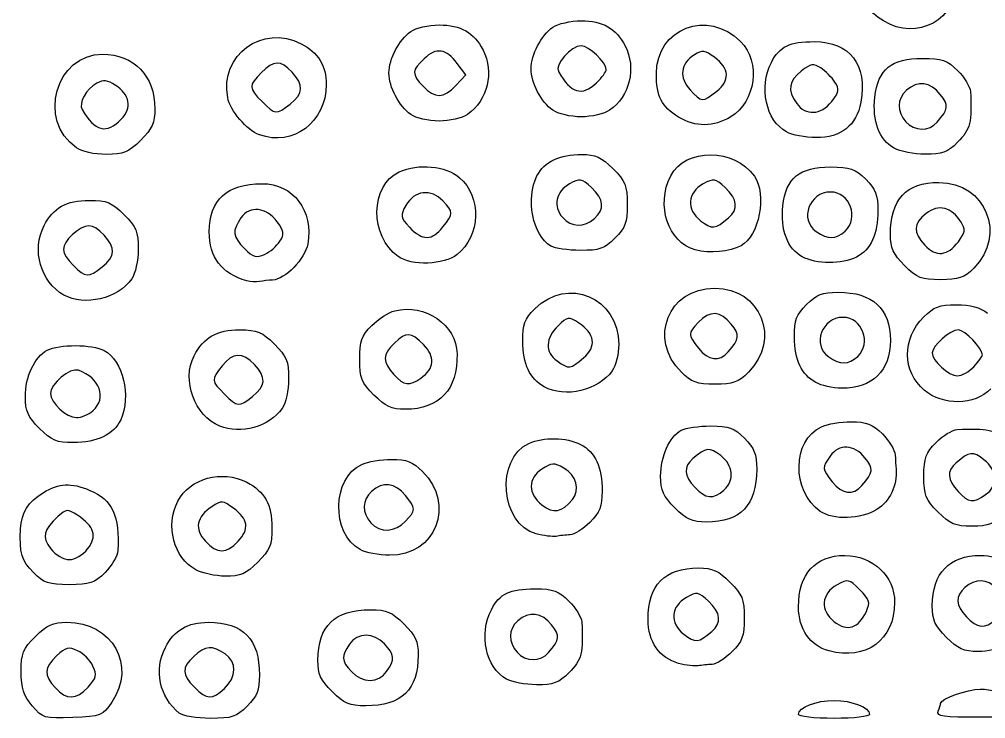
# Model space of a CAD drawing. Extents: x -1 to 2559, y 1 to 1442.
# Drawn here: x 162.2 to 470.5, y 2.6 to 225.8 of the extents above; entities that cross this region are included whole.
import ezdxf

# ---------------------------------------------------------------- set-up
doc = ezdxf.new("R2010")
doc.units = 0
doc.layers.get('0').update_dxf_attribs({"linetype": 'CONTINUOUS'})
doc.layers.add('IMAGE', color=7, linetype='CONTINUOUS')

# ---------------------------------------------------------------- blocks, each defined once
blk = doc.blocks.new('wave')
at = {"layer": 'IMAGE', "color": 7}
for points in [[(-465.04, -1384.67), (-465.04, -1384.67)], [(-601.42, -1405.27), (-601.42, -1405.27)], [(-556.52, -1404.38), (-556.52, -1404.38)], [(-518.21, -1407.13), (-518.21, -1407.13)], [(-654.28, -1411.19), (-654.28, -1411.19)], [(-481.51, -1410.41), (-481.51, -1410.41)], [(-615.81, -1414.53), (-615.81, -1414.53)], [(-570.48, -1413.2), (-570.48, -1413.2)], [(-708.21, -1416.06), (-708.21, -1416.06)], [(-530.35, -1415.35), (-530.35, -1415.35)], [(-447.85, -1416.95), (-447.85, -1416.95)], [(-664.1, -1421.01), (-664.1, -1421.01)], [(-495.96, -1420.09), (-495.96, -1420.09)], [(-722.48, -1425.2), (-722.48, -1425.2)], [(-461.59, -1425.28), (-461.59, -1425.28)], [(-557.21, -1447.74), (-557.21, -1447.74)], [(-514.44, -1447.54), (-514.44, -1447.54)], [(-605.53, -1450.44), (-605.53, -1450.44)], [(-477.21, -1451.74), (-477.21, -1451.74)], [(-657.57, -1455.01), (-657.57, -1455.01)], [(-441.11, -1455.13), (-441.11, -1455.13)], [(-571.1, -1456.51), (-571.1, -1456.51)], [(-619.81, -1459.87), (-619.81, -1459.87)], [(-714.28, -1463.19), (-714.28, -1463.19)], [(-458.24, -1462.75), (-458.24, -1462.75)], [(-668.1, -1467.66), (-668.1, -1467.66)], [(-726.52, -1472.15), (-726.52, -1472.15)], [(-514.51, -1490.28), (-514.51, -1490.28)], [(-473.21, -1491.74), (-473.21, -1491.74)], [(-560.67, -1492.2), (-560.67, -1492.2)], [(-436.16, -1495.03), (-436.16, -1495.03)], [(-529.47, -1496.79), (-529.47, -1496.79)], [(-612.57, -1498.66), (-612.57, -1498.66)], [(-573.29, -1501.42), (-573.29, -1501.42)], [(-486.62, -1500.09), (-486.62, -1500.09)], [(-627.57, -1504.08), (-627.57, -1504.08)], [(-451.96, -1502.54), (-451.96, -1502.54)], [(-666.28, -1504.52), (-666.28, -1504.52)], [(-717.21, -1509.08), (-717.21, -1509.08)], [(-676.77, -1514.01), (-676.77, -1514.01)], [(-515.88, -1534.41), (-515.88, -1534.41)], [(-471.85, -1532.95), (-471.85, -1532.95)], [(-432.4, -1535.87), (-432.4, -1535.87)], [(-531.57, -1540.08), (-531.57, -1540.08)], [(-485.15, -1541.2), (-485.15, -1541.2)], [(-447.57, -1541.42), (-447.57, -1541.42)], [(-617.49, -1544.36), (-617.49, -1544.36)], [(-575.82, -1548.36), (-575.82, -1548.36)], [(-718.9, -1553.14), (-718.9, -1553.14)], [(-631.96, -1553.42), (-631.96, -1553.42)], [(-684.42, -1559.86), (-684.42, -1559.86)], [(-736.21, -1560.72), (-736.21, -1560.72)], [(-470.46, -1573.14), (-470.46, -1573.14)], [(-519.77, -1579.54), (-519.77, -1579.54)], [(-444.9, -1581.42), (-444.9, -1581.42)], [(-482.35, -1585.73), (-482.35, -1585.73)], [(-530.35, -1589.73), (-530.35, -1589.73)], [(-623.51, -1592.32), (-623.51, -1592.32)], [(-585.29, -1594.76), (-585.29, -1594.76)], [(-718.78, -1597.3), (-718.78, -1597.3)], [(-675.19, -1597.72), (-675.19, -1597.72)], [(-640.9, -1598.75), (-640.9, -1598.75)], [(-736.61, -1603.24), (-736.61, -1603.24)], [(-689.65, -1605.62), (-689.65, -1605.62)], [(-492.1, -1606), (-492.1, -1606)], [(-447.52, -1605.01), (-447.52, -1605.01)]]:
    blk.add_lwpolyline(points, close=True, dxfattribs=at)
for points in [[(-601.42, -1405.27), (-598.27, -1401.92), (-601, -1398.27)], [(-525.02, -1457.73), (-525.02, -1457.72)], [(-490.92, -1459.95), (-490.92, -1459.95)], [(-734.24, -1514.75), (-734.24, -1514.75)], [(-564.22, -1537.43), (-564.22, -1537.43)], [(-670.88, -1550.73), (-670.88, -1550.73)], [(-571.85, -1586.28), (-571.85, -1586.28)]]:
    blk.add_lwpolyline(points, dxfattribs=at)
for points in [[(-465.04, -1384.67), (-474.26, -1379.05), (-475.71, -1366.69), (-468.04, -1359.02)], [(-441.44, -1371.72), (-441.44, -1384.22), (-454.25, -1391.25), (-465.04, -1384.67)], [(-537.44, -1401.47), (-537.44, -1387), (-521.08, -1380.77), (-510.6, -1391.25)], [(-674.22, -1409.14), (-676.77, -1395.53), (-663.16, -1385.54), (-650.78, -1391.94)], [(-615.81, -1388.03), (-614.18, -1386.88), (-610.12, -1385.95), (-606.77, -1385.95)], [(-606.77, -1385.95), (-599.88, -1385.95), (-595.66, -1388.36), (-592.76, -1393.96)], [(-577.44, -1399.95), (-577.44, -1395.44), (-574.23, -1389.32), (-570.48, -1386.7)], [(-570.48, -1386.7), (-568.84, -1385.55), (-564.78, -1384.62), (-561.44, -1384.62)], [(-561.44, -1384.62), (-554.55, -1384.62), (-550.32, -1387.03), (-547.43, -1392.63)], [(-622.77, -1401.28), (-622.77, -1396.77), (-619.56, -1390.65), (-615.81, -1388.03)], [(-650.78, -1391.94), (-645.4, -1394.72), (-642.77, -1399.01), (-642.77, -1404.98)], [(-601, -1398.27), (-604.57, -1393.47), (-607.62, -1393.03), (-611.56, -1396.73)], [(-561.44, -1392.62), (-564.58, -1392.62), (-569.94, -1398.69), (-568.71, -1400.85)], [(-553.44, -1400.14), (-553.44, -1397.91), (-559.07, -1392.62), (-561.44, -1392.62)], [(-547.43, -1392.63), (-543.77, -1399.71), (-545.93, -1408.68), (-552.39, -1413.2)], [(-510.6, -1391.25), (-504.04, -1397.81), (-505.68, -1410.36), (-513.74, -1415.28)], [(-500.76, -1397.92), (-498.1, -1392.79), (-494.99, -1391.28), (-487.04, -1391.28)], [(-487.04, -1391.28), (-475.73, -1391.28), (-470.05, -1398.67), (-472.22, -1410.58)], [(-722.48, -1425.2), (-735.02, -1416.42), (-729.11, -1395.28), (-714.13, -1395.28)], [(-714.13, -1395.28), (-704.18, -1395.28), (-697.44, -1402.31), (-697.44, -1412.68)], [(-592.76, -1393.96), (-589.1, -1401.04), (-591.27, -1410.01), (-597.73, -1414.53)], [(-525.3, -1395.49), (-529.74, -1398.23), (-530.31, -1402.85), (-526.7, -1406.69)], [(-518.92, -1396.29), (-521.95, -1394.04), (-522.79, -1393.93), (-525.3, -1395.49)], [(-518.21, -1407.13), (-513.85, -1403.7), (-514.1, -1399.88), (-518.92, -1396.29)], [(-653.67, -1401.04), (-657.36, -1397.11), (-659.42, -1397.15), (-663.5, -1401.22)], [(-611.56, -1396.73), (-615.51, -1400.44), (-615.55, -1401.61), (-611.87, -1405.53)], [(-495.96, -1420.09), (-502.5, -1416.46), (-504.82, -1405.78), (-500.76, -1397.92)], [(-484.99, -1399.69), (-487.33, -1398.14), (-488.15, -1398.27), (-491.23, -1400.69)], [(-480.51, -1404.17), (-481.49, -1402.69), (-483.51, -1400.67), (-484.99, -1399.69)], [(-467.74, -1408.97), (-466.74, -1400.13), (-462.44, -1396.62), (-452.59, -1396.62)], [(-452.59, -1396.62), (-446.23, -1396.62), (-444.7, -1397.15), (-441.33, -1400.51)], [(-663.5, -1401.22), (-667.6, -1405.33), (-667.58, -1406.11), (-663.25, -1410.43)], [(-654.28, -1411.19), (-650.01, -1407.83), (-649.85, -1405.1), (-653.67, -1401.04)], [(-615.81, -1414.53), (-619.56, -1411.91), (-622.77, -1405.79), (-622.77, -1401.28)], [(-570.48, -1413.2), (-574.23, -1410.58), (-577.44, -1404.46), (-577.44, -1399.95)], [(-568.71, -1400.85), (-564.73, -1407.81), (-561.25, -1408.82), (-556.52, -1404.38)], [(-556.52, -1404.38), (-554.83, -1402.79), (-553.44, -1400.88), (-553.44, -1400.14)], [(-530.35, -1415.35), (-535.83, -1412.01), (-537.44, -1408.86), (-537.44, -1401.47)], [(-491.23, -1400.69), (-495.27, -1403.87), (-495.68, -1406.73), (-492.69, -1410.99)], [(-441.33, -1400.51), (-439.19, -1402.66), (-437.36, -1405.66), (-437.27, -1407.18)], [(-715.98, -1404.55), (-719.41, -1406.38), (-721.85, -1410.82), (-720.63, -1412.98)], [(-710.12, -1405.15), (-712.53, -1403.57), (-713.89, -1403.43), (-715.98, -1404.55)], [(-708.21, -1416.06), (-704.64, -1412.26), (-705.34, -1408.28), (-710.12, -1405.15)], [(-642.77, -1404.98), (-642.77, -1416.97), (-653.35, -1424.92), (-664.1, -1421.01)], [(-611.87, -1405.53), (-608.14, -1409.5), (-605.33, -1409.43), (-601.42, -1405.27)], [(-481.51, -1410.41), (-479.09, -1407.33), (-478.96, -1406.51), (-480.51, -1404.17)], [(-446.89, -1408.11), (-450.03, -1404.11), (-454.13, -1403.62), (-457.67, -1406.82)], [(-526.7, -1406.69), (-522.98, -1410.65), (-522.71, -1410.67), (-518.21, -1407.13)], [(-457.67, -1406.82), (-460.7, -1409.57), (-460.79, -1413.65), (-457.9, -1416.84)], [(-447.85, -1416.95), (-444.23, -1412.74), (-444.11, -1411.64), (-446.89, -1408.11)], [(-437.27, -1407.18), (-436.68, -1416.96), (-437.28, -1419.33), (-441.33, -1423.39)], [(-664.1, -1421.01), (-668.16, -1419.53), (-673.43, -1413.36), (-674.22, -1409.14)], [(-663.25, -1410.43), (-659.02, -1414.67), (-658.74, -1414.69), (-654.28, -1411.19)], [(-492.69, -1410.99), (-489.87, -1415.02), (-484.93, -1414.76), (-481.51, -1410.41)], [(-472.22, -1410.58), (-473.59, -1418.06), (-478.5, -1421.96), (-486.51, -1421.9)], [(-461.59, -1425.28), (-466.31, -1422.72), (-468.6, -1416.63), (-467.74, -1408.97)], [(-720.63, -1412.98), (-716.67, -1419.94), (-712.76, -1420.91), (-708.21, -1416.06)], [(-697.44, -1412.68), (-697.44, -1417.2), (-698.27, -1419.05), (-701.97, -1422.75)], [(-606.77, -1416.62), (-610.12, -1416.62), (-614.18, -1415.68), (-615.81, -1414.53)], [(-597.73, -1414.53), (-599.36, -1415.68), (-603.42, -1416.62), (-606.77, -1416.62)], [(-561.44, -1415.28), (-564.78, -1415.28), (-568.84, -1414.35), (-570.48, -1413.2)], [(-552.39, -1413.2), (-554.03, -1414.35), (-558.09, -1415.28), (-561.44, -1415.28)], [(-513.74, -1415.28), (-519.25, -1418.64), (-524.92, -1418.66), (-530.35, -1415.35)], [(-457.9, -1416.84), (-455.11, -1419.93), (-450.45, -1419.98), (-447.85, -1416.95)], [(-486.51, -1421.9), (-489.95, -1421.88), (-494.2, -1421.06), (-495.96, -1420.09)], [(-701.97, -1422.75), (-705.89, -1426.67), (-707.39, -1427.28), (-713.01, -1427.28)], [(-441.33, -1423.39), (-444.59, -1426.64), (-446.29, -1427.27), (-451.67, -1427.23)], [(-713.01, -1427.28), (-716.74, -1427.28), (-720.77, -1426.4), (-722.48, -1425.2)], [(-575.54, -1434.14), (-573.19, -1429.61), (-568.34, -1427.28), (-561.24, -1427.28)], [(-561.24, -1427.28), (-556.87, -1427.28), (-554.97, -1428.15), (-551.3, -1431.82)], [(-532.87, -1434.14), (-528.19, -1425.09), (-512.55, -1425.15), (-506.18, -1434.24)], [(-451.67, -1427.23), (-455.21, -1427.2), (-459.67, -1426.32), (-461.59, -1425.28)], [(-619.47, -1432.88), (-613.32, -1430.07), (-604.79, -1430.88), (-600.25, -1434.7)], [(-619.81, -1459.87), (-629.03, -1453.41), (-628.83, -1437.14), (-619.47, -1432.88)], [(-551.3, -1431.82), (-547.32, -1435.8), (-546.77, -1437.18), (-546.77, -1443.25)], [(-497.07, -1443.64), (-496.08, -1434.79), (-491.77, -1431.28), (-481.93, -1431.28)], [(-481.93, -1431.28), (-475.57, -1431.28), (-474.03, -1431.81), (-470.67, -1435.18)], [(-680.1, -1451.95), (-680.1, -1441.78), (-674.44, -1436.62), (-663.27, -1436.62)], [(-663.27, -1436.62), (-653.25, -1436.62), (-646.68, -1445.28), (-648.67, -1455.88)], [(-600.25, -1434.7), (-593.12, -1440.7), (-593.53, -1453.35), (-601.05, -1459.26)], [(-571.1, -1456.51), (-576.9, -1453.13), (-579.24, -1441.31), (-575.54, -1434.14)], [(-558.18, -1437.88), (-561.36, -1434.89), (-561.81, -1434.81), (-565.18, -1436.69)], [(-525.02, -1457.72), (-533.73, -1455.39), (-537.69, -1443.47), (-532.87, -1434.14)], [(-515.51, -1437.88), (-518.7, -1434.89), (-519.14, -1434.81), (-522.51, -1436.69)], [(-506.18, -1434.24), (-502.09, -1440.08), (-504.64, -1453.34), (-510.45, -1456.44)], [(-470.67, -1435.18), (-467.51, -1438.34), (-466.77, -1440.22), (-466.77, -1445.12)], [(-462.77, -1452.84), (-462.77, -1441.6), (-457.76, -1436.23), (-447.29, -1436.23)], [(-447.29, -1436.23), (-432.41, -1436.23), (-425.59, -1452.97), (-436.16, -1463.55)], [(-605.56, -1442.12), (-609.28, -1438.13), (-614.7, -1438.78), (-617.36, -1443.54)], [(-565.18, -1436.69), (-569.52, -1439.12), (-570.49, -1443.91), (-567.34, -1447.39)], [(-557.21, -1447.74), (-553.85, -1444.71), (-554.15, -1441.66), (-558.18, -1437.88)], [(-522.51, -1436.69), (-527.57, -1439.52), (-527.95, -1444.83), (-523.35, -1448.44)], [(-514.44, -1447.54), (-511.18, -1444.74), (-511.53, -1441.62), (-515.51, -1437.88)], [(-481.87, -1439.28), (-488.69, -1439.28), (-491.9, -1448.07), (-486.47, -1451.87)], [(-477.21, -1451.74), (-472.65, -1447.61), (-475.76, -1439.28), (-481.87, -1439.28)], [(-732.78, -1449.96), (-729.82, -1444.25), (-725.68, -1441.95), (-718.34, -1441.95)], [(-718.34, -1441.95), (-712.72, -1441.95), (-711.22, -1442.57), (-707.3, -1446.48)], [(-605.53, -1450.44), (-602.12, -1446.09), (-602.12, -1445.82), (-605.56, -1442.12)], [(-658.44, -1448.77), (-661.9, -1444.11), (-667.19, -1443.53), (-669.97, -1447.5)], [(-617.36, -1443.54), (-619.24, -1446.91), (-619.17, -1447.36), (-616.17, -1450.54)], [(-546.77, -1443.25), (-546.77, -1449.1), (-547.36, -1450.75), (-550.67, -1454.05)], [(-490.92, -1459.95), (-495.64, -1457.38), (-497.94, -1451.3), (-497.07, -1443.64)], [(-466.77, -1445.12), (-466.77, -1452.82), (-468.99, -1457.65), (-473.63, -1460.05)], [(-440.24, -1448.89), (-443.24, -1444.09), (-447.44, -1443.04), (-451.35, -1446.12)], [(-707.3, -1446.48), (-703.39, -1450.4), (-702.77, -1451.9), (-702.77, -1457.52)], [(-669.97, -1447.5), (-672.88, -1451.65), (-672.66, -1453.51), (-668.83, -1457.34)], [(-657.57, -1455.01), (-656.11, -1452.66), (-656.24, -1451.74), (-658.44, -1448.77)], [(-567.34, -1447.39), (-564.49, -1450.53), (-560.45, -1450.67), (-557.21, -1447.74)], [(-523.35, -1448.44), (-519.75, -1451.28), (-518.66, -1451.17), (-514.44, -1447.54)], [(-451.35, -1446.12), (-455.55, -1449.42), (-455.67, -1452.15), (-451.82, -1456.25)], [(-441.11, -1455.13), (-438.9, -1452.16), (-438.78, -1451.24), (-440.24, -1448.89)], [(-726.52, -1472.15), (-733.92, -1468.03), (-736.82, -1457.78), (-732.78, -1449.96)], [(-713.67, -1453.04), (-717.28, -1449.19), (-719.74, -1449.14), (-723.68, -1452.85)], [(-668.1, -1467.66), (-676.12, -1465.37), (-680.1, -1460.15), (-680.1, -1451.95)], [(-616.17, -1450.54), (-612.09, -1454.89), (-609.01, -1454.86), (-605.53, -1450.44)], [(-486.47, -1451.87), (-482.68, -1454.53), (-480.25, -1454.5), (-477.21, -1451.74)], [(-723.68, -1452.85), (-727.61, -1456.54), (-727.57, -1458.6), (-723.5, -1462.68)], [(-714.28, -1463.19), (-710.01, -1459.83), (-709.85, -1457.1), (-713.67, -1453.04)], [(-662.43, -1459.19), (-660.7, -1458.4), (-658.52, -1456.52), (-657.57, -1455.01)], [(-550.67, -1454.05), (-554.02, -1457.4), (-555.57, -1457.94), (-561.67, -1457.91)], [(-458.24, -1462.75), (-461.89, -1459.09), (-462.77, -1457.18), (-462.77, -1452.84)], [(-451.82, -1456.25), (-448.19, -1460.11), (-444.53, -1459.73), (-441.11, -1455.13)], [(-702.77, -1457.52), (-702.77, -1461.25), (-703.66, -1465.29), (-704.85, -1466.99)], [(-668.83, -1457.34), (-666.08, -1460.1), (-665.06, -1460.39), (-662.43, -1459.19)], [(-648.67, -1455.88), (-649.57, -1460.7), (-655.91, -1467.2), (-659.87, -1467.38)], [(-561.67, -1457.91), (-565.57, -1457.89), (-569.82, -1457.26), (-571.1, -1456.51)], [(-510.45, -1456.44), (-514.13, -1458.41), (-520.41, -1458.96), (-525.02, -1457.73)], [(-601.05, -1459.26), (-605.25, -1462.57), (-615.49, -1462.9), (-619.81, -1459.87)], [(-473.63, -1460.05), (-478.28, -1462.45), (-486.4, -1462.41), (-490.92, -1459.95)], [(-723.5, -1462.68), (-719.52, -1466.66), (-718.75, -1466.7), (-714.28, -1463.19)], [(-446.8, -1467.28), (-452.87, -1467.28), (-454.25, -1466.74), (-458.24, -1462.75)], [(-436.16, -1463.55), (-439.29, -1466.68), (-441.02, -1467.28), (-446.8, -1467.28)], [(-704.85, -1466.99), (-709.28, -1473.31), (-719.87, -1475.83), (-726.52, -1472.15)], [(-659.87, -1467.38), (-661.1, -1467.44), (-663, -1467.65), (-664.1, -1467.86)], [(-576.27, -1476.58), (-565.75, -1466.05), (-549.46, -1472.98), (-549.44, -1487.99)], [(-664.1, -1467.86), (-665.2, -1468.06), (-667, -1467.97), (-668.1, -1467.66)], [(-529.47, -1496.79), (-540.12, -1486.14), (-533.71, -1469.95), (-518.85, -1469.95)], [(-518.85, -1469.95), (-504.13, -1469.95), (-497.58, -1486.3), (-508.1, -1496.82)], [(-489.54, -1475.18), (-486.35, -1472), (-484.51, -1471.28), (-479.47, -1471.28)], [(-479.47, -1471.28), (-468.45, -1471.28), (-462.77, -1476.5), (-462.77, -1486.62)], [(-620.93, -1477.2), (-611.2, -1474.76), (-601.24, -1481.64), (-601.04, -1490.94)], [(-580.06, -1486.85), (-580.1, -1481.5), (-579.45, -1479.76), (-576.27, -1476.58)], [(-493.39, -1485.51), (-493.43, -1480.14), (-492.79, -1478.43), (-489.54, -1475.18)], [(-452.14, -1479.11), (-448.95, -1475.93), (-447.2, -1475.28), (-441.72, -1475.28)], [(-441.72, -1475.28), (-437.19, -1475.28), (-434.09, -1476.1), (-431.8, -1477.9)], [(-628.27, -1481.91), (-626.17, -1479.81), (-622.86, -1477.69), (-620.93, -1477.2)], [(-562.25, -1481.06), (-565.36, -1479.03), (-565.72, -1479.08), (-568.82, -1482)], [(-513.55, -1481.44), (-516.9, -1477.18), (-520.44, -1476.99), (-524.05, -1480.87)], [(-477.87, -1479.28), (-484.69, -1479.28), (-487.9, -1488.07), (-482.47, -1491.87)], [(-473.21, -1491.74), (-468.65, -1487.61), (-471.76, -1479.28), (-477.87, -1479.28)], [(-451.96, -1502.54), (-459.06, -1496.56), (-459.14, -1486.12), (-452.14, -1479.11)], [(-632.1, -1492.65), (-632.1, -1486.82), (-631.5, -1485.15), (-628.27, -1481.91)], [(-568.82, -1482), (-572.9, -1485.83), (-573.03, -1490.48), (-569.14, -1493.21)], [(-560.67, -1492.2), (-556.45, -1488.57), (-557.03, -1484.48), (-562.25, -1481.06)], [(-524.05, -1480.87), (-527.42, -1484.48), (-527.41, -1484.77), (-524.01, -1489.1)], [(-514.51, -1490.28), (-510.89, -1486.07), (-510.77, -1484.97), (-513.55, -1481.44)], [(-684.92, -1491.58), (-681.82, -1485.58), (-677.78, -1483.28), (-670.34, -1483.28)], [(-670.34, -1483.28), (-664.72, -1483.28), (-663.22, -1483.9), (-659.3, -1487.82)], [(-611.76, -1487.99), (-615.88, -1483.87), (-617.07, -1483.81), (-621.02, -1487.51)], [(-486.62, -1500.09), (-491.18, -1497.57), (-493.34, -1492.91), (-493.39, -1485.51)], [(-441.11, -1483.28), (-443.63, -1483.28), (-449.44, -1488.39), (-449.44, -1490.6)], [(-433.44, -1491.21), (-433.44, -1489.16), (-439.12, -1483.28), (-441.11, -1483.28)], [(-731.77, -1489.77), (-728.07, -1487.79), (-717.38, -1487.84), (-713.62, -1489.85)], [(-659.3, -1487.82), (-655.39, -1491.73), (-654.77, -1493.23), (-654.77, -1498.85)], [(-621.02, -1487.51), (-624.86, -1491.13), (-624.91, -1493.59), (-621.2, -1497.53)], [(-612.57, -1498.66), (-608.2, -1495.59), (-607.91, -1491.84), (-611.76, -1487.99)], [(-573.29, -1501.42), (-577.84, -1498.9), (-580, -1494.25), (-580.06, -1486.85)], [(-549.44, -1487.99), (-549.44, -1490.94), (-550.37, -1494.69), (-551.52, -1496.33)], [(-462.77, -1486.62), (-462.77, -1496.37), (-468.51, -1501.99), (-478.37, -1501.9)], [(-738.77, -1504.68), (-738.77, -1498.12), (-735.89, -1491.98), (-731.77, -1489.77)], [(-713.62, -1489.85), (-707.58, -1493.08), (-704.9, -1504.39), (-708.36, -1511.99)], [(-676.77, -1514.01), (-684.84, -1510.67), (-688.95, -1499.37), (-684.92, -1491.58)], [(-665.67, -1494.37), (-669.46, -1490.34), (-672.6, -1490.47), (-676.01, -1494.8)], [(-601.04, -1490.94), (-600.79, -1502.32), (-606.65, -1508.62), (-617.5, -1508.62)], [(-524.01, -1489.1), (-520.81, -1493.17), (-517.36, -1493.6), (-514.51, -1490.28)], [(-482.47, -1491.87), (-478.68, -1494.53), (-476.25, -1494.5), (-473.21, -1491.74)], [(-449.44, -1490.6), (-449.44, -1493.11), (-444.17, -1497.95), (-441.44, -1497.95)], [(-436.16, -1495.03), (-434.66, -1493.43), (-433.44, -1491.71), (-433.44, -1491.21)], [(-721.84, -1496.17), (-724.49, -1495.23), (-730.77, -1500.48), (-730.77, -1503.64)], [(-676.01, -1494.8), (-679.51, -1499.25), (-679.49, -1499.54), (-675.25, -1503.77)], [(-666.28, -1504.52), (-662.01, -1501.16), (-661.85, -1498.44), (-665.67, -1494.37)], [(-627.57, -1504.08), (-631.56, -1500.09), (-632.1, -1498.72), (-632.1, -1492.65)], [(-569.14, -1493.21), (-565.3, -1495.9), (-564.91, -1495.85), (-560.67, -1492.2)], [(-441.44, -1497.95), (-440.03, -1497.95), (-437.65, -1496.64), (-436.16, -1495.03)], [(-717.21, -1509.08), (-712.66, -1504.96), (-714.94, -1498.62), (-721.84, -1496.17)], [(-621.2, -1497.53), (-617.82, -1501.13), (-616.37, -1501.32), (-612.57, -1498.66)], [(-551.52, -1496.33), (-555.98, -1502.69), (-566.54, -1505.16), (-573.29, -1501.42)], [(-518.77, -1500.62), (-524.56, -1500.62), (-526.25, -1500.01), (-529.47, -1496.79)], [(-508.1, -1496.82), (-511.29, -1500.01), (-512.99, -1500.62), (-518.77, -1500.62)], [(-654.77, -1498.85), (-654.77, -1502.59), (-655.66, -1506.62), (-656.85, -1508.33)], [(-478.37, -1501.9), (-481.16, -1501.88), (-484.87, -1501.06), (-486.62, -1500.09)], [(-730.77, -1503.64), (-730.77, -1506.51), (-725.6, -1511.28), (-722.49, -1511.28)], [(-675.25, -1503.77), (-671.02, -1508), (-670.74, -1508.02), (-666.28, -1504.52)], [(-617.5, -1508.62), (-622.02, -1508.62), (-623.87, -1507.78), (-627.57, -1504.08)], [(-430.77, -1502.15), (-436.02, -1507.4), (-445.96, -1507.58), (-451.96, -1502.54)], [(-734.24, -1514.75), (-737.94, -1511.05), (-738.77, -1509.2), (-738.77, -1504.68)], [(-722.49, -1511.28), (-720.93, -1511.28), (-718.55, -1510.29), (-717.21, -1509.08)], [(-656.85, -1508.33), (-660.97, -1514.21), (-670.04, -1516.79), (-676.77, -1514.01)], [(-708.36, -1511.99), (-710.49, -1516.65), (-715.95, -1519.28), (-723.5, -1519.28)], [(-484.81, -1514.21), (-482.88, -1513.33), (-478.59, -1512.62), (-475.27, -1512.62)], [(-475.27, -1512.62), (-470.37, -1512.62), (-468.49, -1513.35), (-465.33, -1516.51)], [(-723.5, -1519.28), (-728.78, -1519.28), (-730.38, -1518.6), (-734.24, -1514.75)], [(-536.1, -1530.02), (-536.1, -1523.68), (-533.25, -1517.32), (-529.51, -1515.32)], [(-529.51, -1515.32), (-528.1, -1514.57), (-523.86, -1513.95), (-520.09, -1513.95)], [(-520.09, -1513.95), (-514.29, -1513.95), (-512.63, -1514.55), (-509.33, -1517.85)], [(-485.15, -1541.2), (-494.37, -1534.74), (-494.16, -1518.47), (-484.81, -1514.21)], [(-465.33, -1516.51), (-463.19, -1518.66), (-461.36, -1521.66), (-461.27, -1523.18)], [(-448.21, -1519.18), (-446.06, -1517.04), (-443.06, -1515.21), (-441.54, -1515.12)], [(-441.54, -1515.12), (-431.76, -1514.53), (-429.39, -1515.12), (-425.33, -1519.18)], [(-575.82, -1548.36), (-587.24, -1545.29), (-588.91, -1524.45), (-578.14, -1519.54)], [(-578.14, -1519.54), (-573.43, -1517.4), (-566.11, -1517.53), (-561.63, -1519.85)], [(-561.63, -1519.85), (-556.99, -1522.25), (-554.77, -1527.08), (-554.77, -1534.78)], [(-509.33, -1517.85), (-506.17, -1521.01), (-505.44, -1522.89), (-505.44, -1527.78)], [(-470.89, -1524.11), (-474.27, -1519.8), (-479.22, -1519.57), (-482.03, -1523.58)], [(-452.1, -1529.98), (-452.1, -1524.13), (-451.51, -1522.48), (-448.21, -1519.18)], [(-516.93, -1523.4), (-520.46, -1520.62), (-521.56, -1520.74), (-525.77, -1524.36)], [(-432.93, -1524.73), (-436.46, -1521.95), (-437.56, -1522.07), (-441.77, -1525.69)], [(-631.47, -1526.21), (-629.55, -1525.33), (-625.26, -1524.62), (-621.94, -1524.62)], [(-621.94, -1524.62), (-617.06, -1524.62), (-615.16, -1525.36), (-612.07, -1528.45)], [(-566.95, -1527.41), (-570.1, -1525.65), (-570.83, -1525.68), (-573.95, -1527.73)], [(-525.77, -1524.36), (-528.88, -1527.03), (-528.71, -1529.8), (-525.2, -1533.53)], [(-515.88, -1534.41), (-512.41, -1531.27), (-512.85, -1526.6), (-516.93, -1523.4)], [(-482.03, -1523.58), (-484.67, -1527.35), (-484.65, -1527.56), (-481.34, -1531.77)], [(-471.85, -1532.95), (-468.23, -1528.74), (-468.11, -1527.64), (-470.89, -1524.11)], [(-461.27, -1523.18), (-461.18, -1524.7), (-461.05, -1526.7), (-460.99, -1527.62)], [(-441.77, -1525.69), (-444.88, -1528.36), (-444.71, -1531.13), (-441.2, -1534.86)], [(-432.4, -1535.87), (-428.39, -1533.07), (-428.63, -1528.11), (-432.93, -1524.73)], [(-690.08, -1537.91), (-686.32, -1530.63), (-676.05, -1527.84), (-668.12, -1531.94)], [(-631.96, -1553.42), (-641.26, -1548.27), (-640.94, -1530.52), (-631.47, -1526.21)], [(-612.07, -1528.45), (-601.48, -1539.04), (-607.85, -1555.35), (-622.54, -1555.24)], [(-573.95, -1527.73), (-578.5, -1530.71), (-578.51, -1535.58), (-573.96, -1539.16)], [(-564.22, -1537.43), (-561.71, -1534.4), (-563.01, -1529.61), (-566.95, -1527.41)], [(-505.44, -1527.78), (-505.44, -1539.23), (-510.58, -1544.62), (-521.5, -1544.62)], [(-460.99, -1527.62), (-460.61, -1532.98), (-463.02, -1538.14), (-467.07, -1540.61)], [(-733.02, -1535.22), (-727.96, -1532.13), (-724.26, -1531.96), (-718.16, -1534.5)], [(-668.12, -1531.94), (-662.4, -1534.9), (-660.1, -1539.04), (-660.1, -1546.38)], [(-617.53, -1536.13), (-620.69, -1532.11), (-624.79, -1531.62), (-628.33, -1534.82)], [(-531.57, -1540.08), (-535.27, -1536.38), (-536.1, -1534.53), (-536.1, -1530.02)], [(-481.34, -1531.77), (-478.14, -1535.84), (-474.7, -1536.27), (-471.85, -1532.95)], [(-447.57, -1541.42), (-451.56, -1537.43), (-452.1, -1536.05), (-452.1, -1529.98)], [(-740.27, -1546.83), (-739.99, -1541.5), (-737.93, -1538.21), (-733.02, -1535.22)], [(-718.16, -1534.5), (-711.03, -1537.48), (-708.58, -1542.76), (-709.25, -1553.72)], [(-628.33, -1534.82), (-631.36, -1537.57), (-631.46, -1541.65), (-628.56, -1544.84)], [(-554.77, -1534.78), (-554.77, -1539.68), (-555.51, -1541.56), (-558.67, -1544.72)], [(-525.2, -1533.53), (-521.78, -1537.18), (-519.2, -1537.42), (-515.88, -1534.41)], [(-441.2, -1534.86), (-437.79, -1538.5), (-436.38, -1538.66), (-432.4, -1535.87)], [(-684.42, -1559.86), (-691.49, -1556.03), (-694.14, -1545.75), (-690.08, -1537.91)], [(-672.36, -1540.22), (-675.73, -1537.71), (-676.16, -1537.68), (-679.26, -1539.71)], [(-617.49, -1544.36), (-614.12, -1540.75), (-614.13, -1540.46), (-617.53, -1536.13)], [(-573.96, -1539.16), (-570.32, -1542.02), (-567.64, -1541.54), (-564.22, -1537.43)], [(-722.18, -1542.44), (-725.29, -1540.41), (-725.68, -1540.43), (-728.26, -1542.76)], [(-679.26, -1539.71), (-684.2, -1542.94), (-684.94, -1546.89), (-681.33, -1550.73)], [(-670.88, -1550.73), (-667.2, -1546.81), (-667.63, -1543.75), (-672.36, -1540.22)], [(-521.5, -1544.62), (-526.02, -1544.62), (-527.87, -1543.78), (-531.57, -1540.08)], [(-467.07, -1540.61), (-472.31, -1543.8), (-481.02, -1544.09), (-485.15, -1541.2)], [(-436.77, -1545.95), (-442.12, -1545.95), (-443.7, -1545.29), (-447.57, -1541.42)], [(-425.97, -1541.42), (-429.84, -1545.29), (-431.42, -1545.95), (-436.77, -1545.95)], [(-728.26, -1542.76), (-733.11, -1547.15), (-733.62, -1549.36), (-730.64, -1553.14)], [(-718.9, -1553.14), (-715.75, -1549.14), (-716.7, -1546.03), (-722.18, -1542.44)], [(-628.56, -1544.84), (-625.59, -1548.13), (-620.8, -1547.92), (-617.49, -1544.36)], [(-736.21, -1560.72), (-740.01, -1556.92), (-740.69, -1554.58), (-740.27, -1546.83)], [(-660.1, -1546.38), (-660.1, -1552), (-660.72, -1553.5), (-664.64, -1557.42)], [(-558.67, -1544.72), (-560.81, -1546.86), (-563.66, -1548.66), (-565, -1548.72)], [(-681.33, -1550.73), (-677.51, -1554.8), (-674.7, -1554.8), (-670.88, -1550.73)], [(-569.44, -1549.18), (-570.54, -1549.37), (-573.41, -1549.01), (-575.82, -1548.36)], [(-565, -1548.72), (-566.34, -1548.77), (-568.34, -1548.98), (-569.44, -1549.18)], [(-730.64, -1553.14), (-729.08, -1555.13), (-726.57, -1556.62), (-724.77, -1556.62)], [(-724.77, -1556.62), (-722.97, -1556.62), (-720.46, -1555.13), (-718.9, -1553.14)], [(-709.25, -1553.72), (-709.35, -1555.42), (-711.19, -1558.57), (-713.33, -1560.72)], [(-622.54, -1555.24), (-625.97, -1555.21), (-630.2, -1554.39), (-631.96, -1553.42)], [(-492.1, -1571.7), (-492.1, -1561.19), (-486.78, -1555.28), (-477.31, -1555.28)], [(-477.31, -1555.28), (-468.35, -1555.28), (-461.44, -1561.83), (-461.44, -1570.31)], [(-449.44, -1571.35), (-449.44, -1560.92), (-444.01, -1555.28), (-433.97, -1555.28)], [(-433.97, -1555.28), (-427.85, -1555.28), (-422.34, -1558.23), (-420.36, -1562.58)], [(-674.97, -1561.9), (-678.16, -1561.87), (-682.41, -1560.95), (-684.42, -1559.86)], [(-664.64, -1557.42), (-668.43, -1561.21), (-670.11, -1561.94), (-674.97, -1561.9)], [(-540.1, -1575.7), (-540.1, -1564.64), (-534.82, -1559.28), (-523.91, -1559.28)], [(-523.91, -1559.28), (-519.54, -1559.28), (-517.63, -1560.15), (-513.97, -1563.82)], [(-724.77, -1564.62), (-731.32, -1564.62), (-732.82, -1564.11), (-736.21, -1560.72)], [(-713.33, -1560.72), (-716.72, -1564.11), (-718.22, -1564.62), (-724.77, -1564.62)], [(-472.55, -1566.23), (-475.97, -1562.81), (-476.33, -1562.73), (-479.79, -1564.66)], [(-428.98, -1565.72), (-431.72, -1562.69), (-435.8, -1562.59), (-439, -1565.49)], [(-590.09, -1572.59), (-587.42, -1567.42), (-584.32, -1565.95), (-576.09, -1565.95)], [(-576.09, -1565.95), (-570.29, -1565.95), (-568.63, -1566.55), (-565.33, -1569.85)], [(-513.97, -1563.82), (-509.98, -1567.8), (-509.44, -1569.18), (-509.44, -1575.25)], [(-479.79, -1564.66), (-484.9, -1567.52), (-485.31, -1572.81), (-480.7, -1576.43)], [(-439, -1565.49), (-442.21, -1568.4), (-442.08, -1571.1), (-438.54, -1574.86)], [(-527.84, -1568.69), (-532.9, -1571.52), (-533.29, -1576.83), (-528.69, -1580.44)], [(-520.84, -1569.88), (-524.03, -1566.89), (-524.48, -1566.81), (-527.84, -1568.69)], [(-470.46, -1573.14), (-469.15, -1570.25), (-469.41, -1569.37), (-472.55, -1566.23)], [(-565.33, -1569.85), (-563.19, -1571.99), (-561.36, -1574.99), (-561.27, -1576.51)], [(-519.77, -1579.54), (-516.51, -1576.74), (-516.86, -1573.62), (-520.84, -1569.88)], [(-482.35, -1585.73), (-488.46, -1584.08), (-492.1, -1578.83), (-492.1, -1571.7)], [(-461.44, -1570.31), (-461.44, -1582.19), (-470.58, -1588.93), (-482.35, -1585.73)], [(-444.9, -1581.42), (-448.6, -1577.72), (-449.44, -1575.86), (-449.44, -1571.35)], [(-645.44, -1588.68), (-645.44, -1577.75), (-640.05, -1572.62), (-628.57, -1572.62)], [(-628.57, -1572.62), (-623.45, -1572.62), (-621.8, -1573.32), (-617.97, -1577.15)], [(-585.29, -1594.76), (-591.84, -1591.13), (-594.15, -1580.44), (-590.09, -1572.59)], [(-570.89, -1577.44), (-574.03, -1573.44), (-578.13, -1572.96), (-581.67, -1576.16)], [(-509.44, -1575.25), (-509.44, -1581.1), (-510.03, -1582.75), (-513.33, -1586.05)], [(-480.7, -1576.43), (-476.54, -1579.7), (-472.92, -1578.54), (-470.46, -1573.14)], [(-438.54, -1574.86), (-435.11, -1578.51), (-432.54, -1578.76), (-429.21, -1575.74)], [(-735.57, -1581.15), (-731.87, -1577.45), (-730.02, -1576.62), (-725.5, -1576.62)], [(-725.5, -1576.62), (-711.03, -1576.62), (-703.28, -1590.38), (-711.15, -1602.09)], [(-694.11, -1584.63), (-691.25, -1579.1), (-687.01, -1576.62), (-680.41, -1576.62)], [(-680.41, -1576.62), (-669.24, -1576.62), (-664.1, -1581.92), (-664.1, -1593.45)], [(-617.97, -1577.15), (-614.31, -1580.81), (-613.44, -1582.72), (-613.44, -1587.09)], [(-581.67, -1576.16), (-584.7, -1578.9), (-584.79, -1582.98), (-581.9, -1586.18)], [(-571.85, -1586.28), (-568.23, -1582.07), (-568.11, -1580.97), (-570.89, -1577.44)], [(-561.27, -1576.51), (-560.68, -1586.29), (-561.28, -1588.66), (-565.33, -1592.72)], [(-530.35, -1589.73), (-536.45, -1588.09), (-540.1, -1582.83), (-540.1, -1575.7)], [(-740.1, -1592.38), (-740.1, -1586.54), (-739.52, -1585.1), (-735.57, -1581.15)], [(-624.16, -1583.53), (-627.66, -1579.77), (-632.71, -1579.79), (-635.36, -1583.58)], [(-528.69, -1580.44), (-525.08, -1583.28), (-523.99, -1583.17), (-519.77, -1579.54)], [(-434.84, -1585.95), (-439.35, -1585.95), (-441.2, -1585.11), (-444.9, -1581.42)], [(-420.14, -1579.36), (-422.15, -1583.1), (-428.5, -1585.95), (-434.84, -1585.95)], [(-722.1, -1585.71), (-725, -1584.39), (-725.92, -1584.61), (-728.78, -1587.29)], [(-689.65, -1605.62), (-696.02, -1600.47), (-697.85, -1591.85), (-694.11, -1584.63)], [(-675.07, -1586.69), (-679.07, -1583.89), (-681.36, -1584.08), (-685.02, -1587.51)], [(-635.36, -1583.58), (-638.08, -1587.47), (-637.98, -1588.86), (-634.72, -1592.36)], [(-623.51, -1592.32), (-620.79, -1588.43), (-620.89, -1587.04), (-624.16, -1583.53)], [(-728.78, -1587.29), (-732.86, -1591.13), (-732.96, -1593.53), (-729.2, -1597.53)], [(-717.2, -1590.61), (-718.04, -1588.76), (-720.25, -1586.55), (-722.1, -1585.71)], [(-685.02, -1587.51), (-688.94, -1591.2), (-688.91, -1593.27), (-684.83, -1597.34)], [(-675.19, -1597.72), (-671.29, -1594.05), (-671.24, -1589.37), (-675.07, -1586.69)], [(-613.44, -1587.09), (-613.44, -1598.1), (-618.79, -1603.28), (-630.17, -1603.28)], [(-581.9, -1586.18), (-579.11, -1589.26), (-574.45, -1589.31), (-571.85, -1586.28)], [(-513.33, -1586.05), (-515.48, -1588.2), (-518.33, -1590), (-519.67, -1590.05)], [(-718.78, -1597.3), (-716.09, -1594.43), (-715.88, -1593.51), (-717.2, -1590.61)], [(-640.9, -1598.75), (-644.6, -1595.05), (-645.44, -1593.2), (-645.44, -1588.68)], [(-524.1, -1590.51), (-525.2, -1590.71), (-528.02, -1590.35), (-530.35, -1589.73)], [(-519.67, -1590.05), (-521.01, -1590.11), (-523, -1590.31), (-524.1, -1590.51)], [(-736.61, -1603.24), (-739.36, -1599.96), (-740.1, -1597.66), (-740.1, -1592.38)], [(-664.1, -1593.45), (-664.1, -1598.35), (-664.84, -1600.22), (-668, -1603.39)], [(-634.72, -1592.36), (-631.21, -1596.13), (-626.16, -1596.11), (-623.51, -1592.32)], [(-565.33, -1592.72), (-568.59, -1595.97), (-570.3, -1596.61), (-575.67, -1596.57)], [(-575.67, -1596.57), (-579.21, -1596.54), (-583.54, -1595.73), (-585.29, -1594.76)], [(-729.2, -1597.53), (-725.48, -1601.49), (-722.67, -1601.43), (-718.78, -1597.3)], [(-684.83, -1597.34), (-680.81, -1601.37), (-679.14, -1601.43), (-675.19, -1597.72)], [(-630.17, -1603.28), (-635.44, -1603.28), (-637.05, -1602.6), (-640.9, -1598.75)], [(-446.77, -1602.54), (-446.77, -1601.03), (-438.27, -1597.95), (-434.1, -1597.95)], [(-434.1, -1597.95), (-427.01, -1597.95), (-420.1, -1602.19), (-420.1, -1606.56)], [(-711.15, -1602.09), (-714.08, -1606.44), (-714.56, -1606.63), (-723.65, -1607)], [(-492.1, -1606), (-492.1, -1603.77), (-486.46, -1601.57), (-480.77, -1601.57)], [(-480.77, -1601.57), (-475.08, -1601.57), (-469.44, -1603.77), (-469.44, -1606)], [(-447.52, -1605.01), (-447.11, -1603.94), (-446.77, -1602.83), (-446.77, -1602.54)], [(-723.65, -1607), (-732.8, -1607.38), (-733.22, -1607.26), (-736.61, -1603.24)], [(-679.75, -1607.28), (-684.06, -1607.28), (-688.52, -1606.53), (-689.65, -1605.62)], [(-668, -1603.39), (-671.43, -1606.81), (-672.85, -1607.28), (-679.75, -1607.28)], [(-480.77, -1607.28), (-487.16, -1607.28), (-492.1, -1606.72), (-492.1, -1606)], [(-469.44, -1606), (-469.44, -1606.72), (-474.38, -1607.28), (-480.77, -1607.28)], [(-434.18, -1606.95), (-445.96, -1606.95), (-448.14, -1606.63), (-447.52, -1605.01)], [(-420.1, -1606.56), (-420.1, -1606.77), (-426.44, -1606.95), (-434.18, -1606.95)]]:
    blk.add_open_spline(points, degree=3, dxfattribs=at)

msp = doc.modelspace()

# ---------------------------------------------------------------- block references
at = {"linetype": 'Continuous'}
msp.add_blockref('wave', (902.91, 1609.95), dxfattribs=at)

doc.saveas('drawing.dxf')
